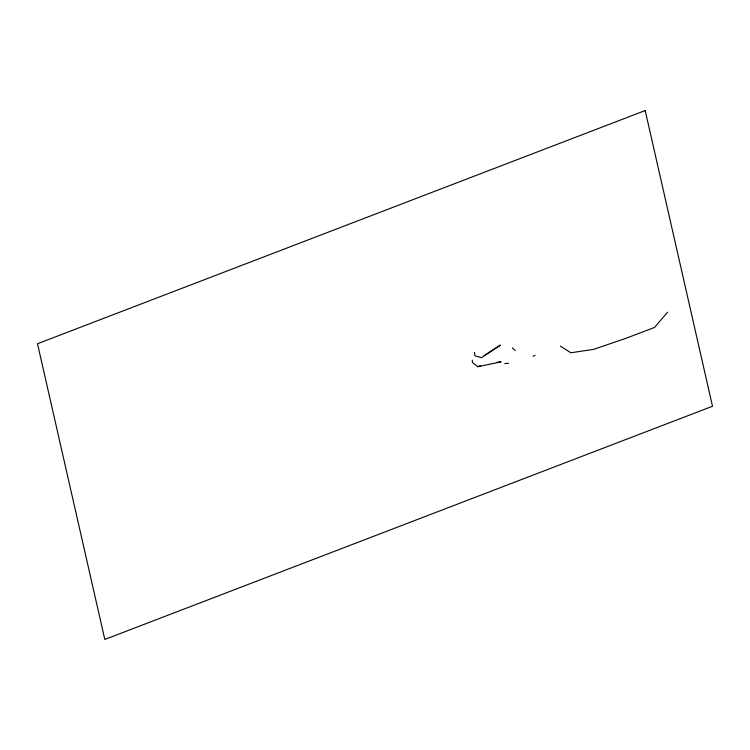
<?xml version="1.0" encoding="UTF-8"?>
<svg xmlns="http://www.w3.org/2000/svg" width="750" height="750" viewBox="0 0 750 750"><rect width="100%" height="100%" fill="white"/><g stroke="black" fill="none" stroke-linecap="round" stroke-linejoin="round"><path stroke-width="1.12" d="M667.603 312.188L654.544 327.45L624.9 338.691L593.653 349.35L570.844 352.772L560.325 346.097M484.134 355.603L500.353 345.122L481.537 357.684L474.975 355.8L474.413 352.331M533.091 356.259L535.069 355.247M472.284 360.159L472.453 362.409L477.656 366.713L480.637 365.634M477.656 366.713L501.075 361.856L496.734 362.316M504.825 363.562L508.603 363.319M512.372 347.831L515.269 350.625M645.188 110.55L37.5 343.744L104.812 639.45L712.5 406.256L645.188 110.55"/></g></svg>
